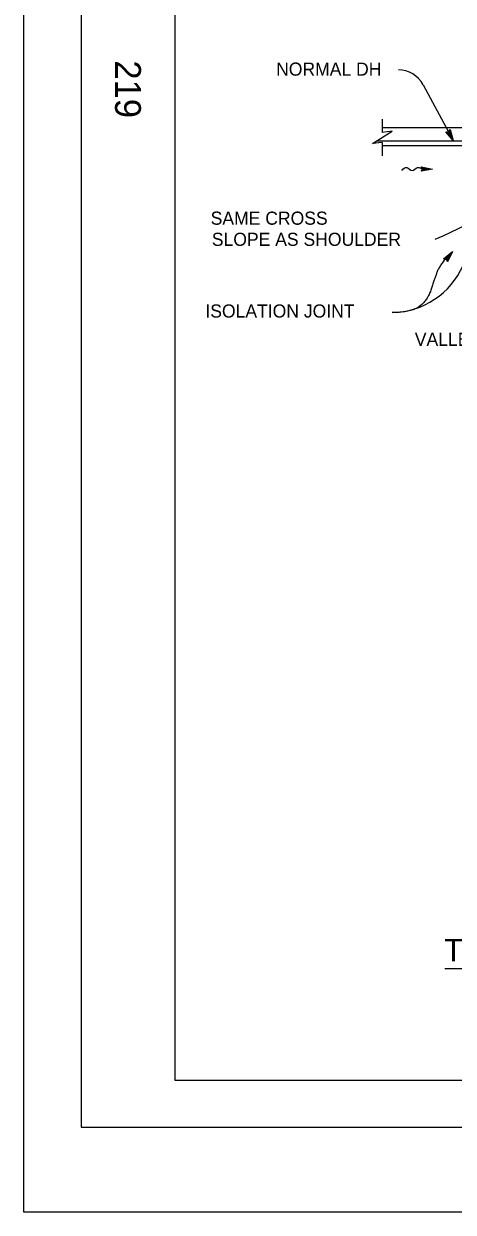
# Model space of a CAD drawing. Extents: x -894 to 866, y -476 to 714.
# Drawn here: x -894 to -665, y -476 to 157 of the extents above; entities that cross this region are included whole.
import ezdxf

# ---------------------------------------------------------------- set-up
doc = ezdxf.new("R2010")
doc.units = 0
for name, color, linetype in [('10 Sheet Format', 7, 'Continuous'), ('56 Stage 3 Anno', 7, 'Continuous'), ('57 Undefined', 7, 'Continuous'), ('60 Nongeo Data', 7, 'Continuous')]:
    doc.layers.add(name, color=color, linetype=linetype)

msp = doc.modelspace()

# ---------------------------------------------------------------- linework, layer by layer
at = {"layer": '10 Sheet Format'}
for p, q in [((-863.43, 668.96), (-863.43, -431.04)), ((-813.45, 643.96), (-813.45, -406.04)), ((-813.45, -406.04), (-438.24, -406.04)), ((-863.43, -431.04), (836.58, -431.04))]:
    msp.add_line(p, q, dxfattribs=at)
for points in [[(-894.04, 713.56), (865.96, 713.56), (865.96, -476.44), (-894.04, -476.44)], [(-863.43, -431.04), (836.58, -431.04), (836.58, 668.96), (-863.43, 668.96)]]:
    msp.add_lwpolyline(points, close=True, dxfattribs=at)
at = {"layer": '56 Stage 3 Anno'}
for p, q in [((-681, 124.72), (-664.92, 94.92)), ((-664.92, 94.92), (-668.94, 99.57)), ((-668.94, 99.57), (-668.94, 99.57)), ((-668.94, 99.57), (-667.39, 99.5)), ((-665.58, 96.14), (-668.51, 99.53)), ((-666.23, 97.35), (-668.12, 99.54)), ((-666.89, 98.57), (-667.7, 99.51)), ((-667.39, 99.5), (-666.59, 100.84)), ((-667.23, 99.78), (-666.89, 98.57)), ((-667.01, 100.1), (-666.23, 97.35)), ((-666.8, 100.48), (-665.58, 96.14)), ((-666.59, 100.84), (-666.59, 100.84)), ((-666.59, 100.84), (-664.92, 94.92)), ((-664.92, 94.92), (-664.92, 94.92)), ((-670.05, 31.93), (-665.36, 35.75)), ((-668.53, 31.73), (-670.05, 31.93)), ((-670.05, 31.93), (-670.05, 31.93)), ((-669.65, 31.88), (-666.2, 34.69)), ((-669.23, 31.84), (-667.05, 33.62)), ((-668.85, 31.77), (-667.89, 32.55)), ((-667.99, 30.3), (-668.53, 31.73)), ((-667.89, 32.55), (-668.42, 31.45)), ((-667.05, 33.62), (-668.29, 31.05)), ((-666.21, 34.67), (-668.13, 30.7)), ((-665.36, 35.75), (-667.99, 30.3)), ((-665.36, 35.75), (-665.36, 35.75)), ((-667.99, 30.3), (-667.99, 30.3))]:
    msp.add_line(p, q, dxfattribs=at)
for centre, radius, start, end in [((-694.2, 117.59), 15, 28.36166, 90), ((-740.61, 202.71), 173.42, 292.38881, 316.45149), ((-698.25, 45.44), 42.2, 271.08268, 336.17289)]:
    msp.add_arc(centre, radius, start, end, dxfattribs=at)
msp.add_open_spline([(-665.36, 35.75), (-671.77, 29.53), (-675.21, 20.48), (-678.57, 9.9), (-687.06, 3.25), (-697.45, 3.25)], degree=2, dxfattribs=at)
at = {"layer": '57 Undefined'}
msp.add_line((-302.61, -346.58), (-669.34, -346.58), dxfattribs=at)
at = {"layer": '60 Nongeo Data'}
for p, q in [((-314.92, 101.68), (-702.91, 101.68)), ((-702.83, 106.44), (-702.83, 99.22)), ((-702.83, 101.68), (-702.83, 101.47)), ((-314.92, 94.68), (-705.9, 94.68)), ((-702.83, 93.97), (-702.83, 86.76)), ((-538.42, 92.18), (-702.83, 92.18)), ((-682.03, 80.98), (-676.03, 79.78)), ((-681.23, 79.78), (-682.03, 80.98)), ((-676.03, 79.78), (-682.03, 78.58)), ((-682.03, 78.58), (-681.23, 79.78)), ((-682.03, 78.58), (-682.03, 78.58)), ((-681.79, 80.62), (-677.56, 79.78)), ((-677.56, 79.78), (-681.78, 78.93)), ((-681.56, 80.27), (-679.09, 79.78)), ((-679.09, 79.78), (-681.55, 79.29)), ((-681.32, 79.92), (-680.62, 79.78)), ((-680.62, 79.78), (-681.3, 79.64)), ((-681.23, 79.78), (-681.23, 79.78)), ((-676.03, 79.78), (-676.03, 79.78))]:
    msp.add_line(p, q, dxfattribs=at)
msp.add_lwpolyline([(-702.83, 93.97), (-708.08, 93.32), (-697.58, 99.88), (-702.83, 99.22)], dxfattribs=at)
msp.add_spline([(-692.43, 78.98), (-689.63, 80.58), (-686.83, 78.98), (-684.03, 80.58), (-681.23, 79.78)], degree=3, dxfattribs=at)

# ---------------------------------------------------------------- texts
at = {"layer": '10 Sheet Format'}
msp.add_text('219', height=13.779, rotation=270, dxfattribs=at).set_placement((-845.33, 137.7))
at = {"layer": '57 Undefined'}
for s, height, p in [('NORMAL DH', 7, (-759.41, 129.55)), ('SAME CROSS', 7, (-794.33, 50.07)), ('SLOPE AS SHOULDER', 7, (-793.71, 38.81)), ('ISOLATION JOINT', 7, (-797.15, 0.59)), ('VALLEY', 7, (-685.42, -14.5)), ('TYPE GO AND GDO INLET GRADE SAG', 12, (-669.68, -342.67))]:
    msp.add_text(s, height=height, dxfattribs=at).set_placement(p)

doc.saveas('drawing.dxf')
